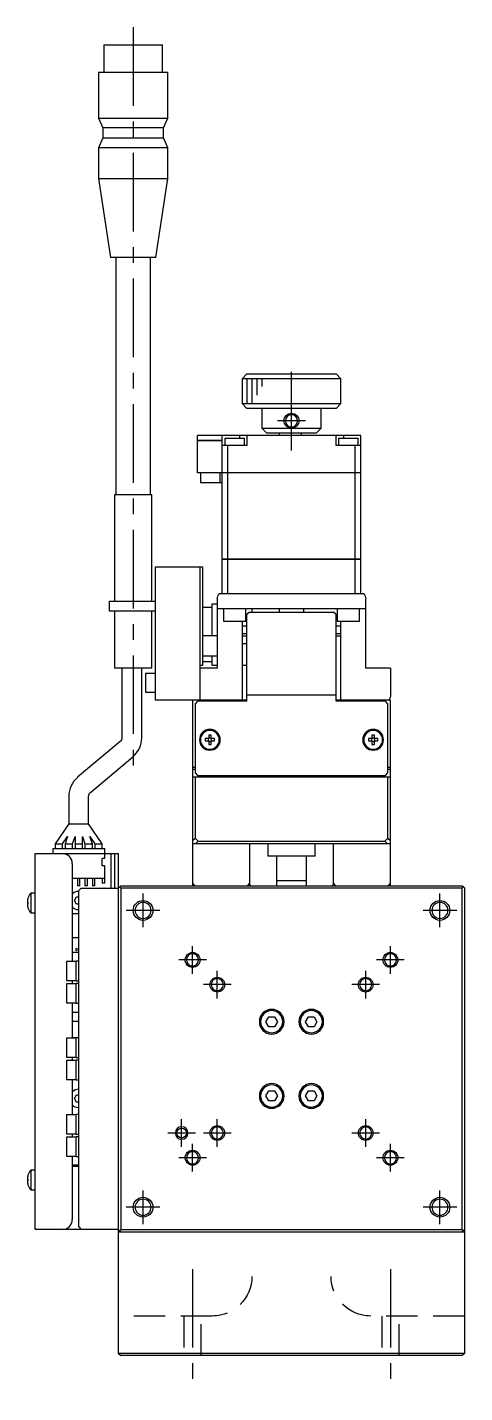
# Model space of a CAD drawing. Extents: x 0 to 796, y -8 to 680.
# Drawn here: x 295.5 to 383.9, y 2.5 to 278.6 of the extents above; entities that cross this region are included whole.
import ezdxf

# ---------------------------------------------------------------- set-up
doc = ezdxf.new("R2010")
doc.units = 0
doc.header["$LTSCALE"] = 0.5
doc.linetypes.add('CENTER', pattern=[50.8, 31.75, -6.35, 6.35, -6.35])
doc.linetypes.add('DASHED', pattern=[19.05, 12.7, -6.35])
for name, color, linetype in [('MSM_CENTER', 1, 'CENTER'), ('MSM_CONTINUOUS', 7, 'CONTINUOUS'), ('MSM_DASHED', 4, 'DASHED'), ('MSM_NARROW', 5, 'CONTINUOUS')]:
    doc.layers.add(name, color=color, linetype=linetype)

msp = doc.modelspace()

# ---------------------------------------------------------------- linework, layer by layer
at = {"layer": 'MSM_CENTER'}
for p, q in [((316.93, 278.55), (316.93, 127.45)), ((348.93, 193), (348.93, 211)), ((348.93, 196.2), (348.93, 201.8)), ((351.73, 199), (346.13, 199)), ((318.93, 96.6), (318.93, 103.4)), ((378.93, 96.6), (378.93, 103.4)), ((322.33, 100), (315.53, 100)), ((382.33, 100), (375.53, 100)), ((328.93, 87.2), (328.93, 92.8)), ((368.93, 87.2), (368.93, 92.8)), ((331.73, 90), (326.13, 90)), ((371.73, 90), (366.13, 90)), ((333.93, 82.2), (333.93, 87.8)), ((363.93, 82.2), (363.93, 87.8)), ((336.73, 85), (331.13, 85)), ((366.73, 85), (361.13, 85)), ((326.73, 52.2), (326.73, 57.8)), ((333.93, 52.2), (333.93, 57.8)), ((363.93, 52.2), (363.93, 57.8)), ((329.53, 55), (323.93, 55)), ((328.93, 47.2), (328.93, 52.8)), ((336.73, 55), (331.13, 55)), ((366.73, 55), (361.13, 55)), ((368.93, 47.2), (368.93, 52.8)), ((331.73, 50), (326.13, 50)), ((371.73, 50), (366.13, 50)), ((318.93, 36.6), (318.93, 43.4)), ((378.93, 36.6), (378.93, 43.4)), ((322.33, 40), (315.53, 40)), ((382.33, 40), (375.53, 40)), ((328.93, 27.5), (328.93, 2.5)), ((368.93, 27.5), (368.93, 2.5))]:
    msp.add_line(p, q, dxfattribs=at)
at = {"layer": 'MSM_CONTINUOUS'}
for p, q in [((310.98, 275), (310.98, 269.5)), ((310.98, 275), (322.88, 275)), ((322.88, 269.5), (322.88, 275)), ((309.93, 269.5), (309.93, 260.2)), ((309.93, 269.5), (323.93, 269.5)), ((323.93, 260.2), (323.93, 269.5)), ((309.93, 260.2), (310.78, 258.2)), ((309.93, 260.2), (323.93, 260.2)), ((323.08, 258.2), (323.93, 260.2)), ((310.78, 258.2), (310.78, 256.2)), ((323.08, 258.2), (310.78, 258.2)), ((323.08, 256.2), (323.08, 258.2)), ((310.78, 256.2), (309.93, 254.2)), ((309.93, 254.2), (309.93, 248)), ((323.93, 254.2), (309.93, 254.2)), ((310.78, 256.2), (323.08, 256.2)), ((323.93, 254.2), (323.08, 256.2)), ((323.93, 248), (323.93, 254.2)), ((309.93, 248), (312.36, 232)), ((309.93, 248), (323.93, 248)), ((321.5, 232), (323.93, 248)), ((321.5, 232), (312.36, 232)), ((313.43, 232), (313.43, 184)), ((320.43, 184), (320.43, 232)), ((339.93, 208.5), (338.93, 207.5)), ((338.93, 207.5), (338.93, 202.5)), ((358.93, 207.5), (338.93, 207.5)), ((339.93, 208.5), (357.93, 208.5)), ((358.93, 207.5), (357.93, 208.5)), ((358.93, 202.5), (358.93, 207.5)), ((338.93, 202.5), (339.93, 201.5)), ((338.93, 202.5), (358.93, 202.5)), ((357.93, 201.5), (358.93, 202.5)), ((357.93, 201.5), (339.93, 201.5)), ((342.93, 201.5), (342.93, 197.5)), ((354.93, 197.5), (354.93, 201.5)), ((329.93, 195), (329.93, 196)), ((362.93, 196), (329.93, 196)), ((334.93, 188.5), (334.93, 196)), ((338.43, 196), (338.43, 195.5)), ((339.93, 196), (339.93, 194)), ((342.93, 197.5), (354.93, 197.5)), ((343.93, 196.5), (342.93, 197.5)), ((353.93, 196.5), (343.93, 196.5)), ((346.43, 196.5), (346.43, 196)), ((350.93, 196), (350.93, 196.5)), ((354.93, 197.5), (353.93, 196.5)), ((357.93, 194), (357.93, 196)), ((359.43, 196), (359.43, 195.5)), ((362.93, 188.5), (362.93, 196)), ((329.93, 195), (334.93, 195)), ((329.93, 188.5), (329.93, 194.99)), ((334.93, 194.99), (329.93, 194.99)), ((329.94, 195), (329.94, 194.99)), ((339.93, 194), (334.93, 194)), ((335.43, 195.5), (335.43, 194)), ((335.43, 195.5), (339.43, 195.5)), ((336.08, 188.5), (336.08, 194)), ((339.43, 194), (339.43, 195.5)), ((362.93, 194), (357.93, 194)), ((358.43, 195.5), (358.43, 194)), ((358.43, 195.5), (362.43, 195.5)), ((361.77, 188.5), (361.77, 194)), ((362.43, 194), (362.43, 195.5)), ((362.93, 188.5), (329.93, 188.5)), ((330.53, 188.5), (330.53, 186.5)), ((330.93, 188.49), (330.93, 188.5)), ((362.93, 188.49), (330.93, 188.49)), ((333.53, 188.49), (333.53, 188.5)), ((334.43, 188.49), (334.43, 186.5)), ((334.63, 188.49), (334.63, 188.5)), ((334.93, 171), (334.93, 188.49)), ((334.94, 188.5), (334.94, 188.49)), ((336.08, 171), (336.08, 188.49)), ((336.09, 188.5), (336.09, 188.49)), ((361.77, 188.5), (361.77, 188.49)), ((361.77, 171), (361.77, 188.49)), ((362.92, 188.5), (362.92, 188.49)), ((362.93, 171), (362.93, 188.49)), ((330.53, 186.5), (334.93, 186.5)), ((313.18, 184), (313.18, 162.5)), ((320.68, 184), (313.18, 184)), ((320.68, 162.5), (320.68, 184)), ((321.43, 142.5), (321.43, 169.5)), ((321.43, 169.5), (330.93, 169.5)), ((330.43, 169.5), (330.43, 142.5)), ((330.93, 169.5), (330.93, 149.5)), ((334.93, 171), (362.93, 171)), ((334.93, 164), (334.93, 170.99)), ((362.93, 170.99), (334.93, 170.99)), ((334.94, 171), (334.94, 170.99)), ((336.08, 164), (336.08, 170.99)), ((336.09, 171), (336.09, 170.99)), ((361.77, 171), (361.77, 170.99)), ((361.77, 164), (361.77, 170.99)), ((362.92, 171), (362.92, 170.99)), ((362.93, 164), (362.93, 170.99)), ((333.93, 163), (333.93, 149)), ((363.55, 164), (334.31, 164)), ((363.93, 149), (363.93, 163)), ((312.18, 160.5), (312.18, 162.5)), ((312.18, 162.5), (321.43, 162.5)), ((321.43, 160.5), (312.18, 160.5)), ((313.18, 160.5), (313.18, 149)), ((320.68, 149), (320.68, 160.5)), ((332.93, 161.25), (330.93, 161.25)), ((332.93, 155.5), (332.93, 162)), ((332.93, 162), (333.93, 162)), ((363.93, 161), (333.93, 161)), ((335.18, 161), (335.18, 158.5)), ((339.68, 158.5), (339.68, 161)), ((340.43, 160.3), (339.93, 159.8)), ((340.43, 160.3), (357.43, 160.3)), ((340.93, 161), (340.93, 160.3)), ((346.43, 161), (346.43, 160.3)), ((351.43, 160.3), (351.43, 161)), ((357.93, 159.8), (357.43, 160.3)), ((358.18, 161), (358.18, 158.5)), ((362.68, 158.5), (362.68, 161)), ((335.18, 158.5), (339.68, 158.5)), ((338.93, 158.5), (338.93, 142.3)), ((339.93, 157.5), (338.93, 157.5)), ((339.93, 142.3), (339.93, 159.8)), ((357.93, 142.3), (357.93, 159.8)), ((358.93, 157.5), (357.93, 157.5)), ((358.18, 158.5), (362.68, 158.5)), ((358.93, 142.3), (358.93, 158.5)), ((333.93, 155.5), (330.93, 155.5)), ((338.93, 156), (339.93, 156)), ((338.93, 155.5), (339.93, 155.5)), ((357.93, 156), (358.93, 156)), ((357.93, 155.5), (358.93, 155.5)), ((338.93, 154), (339.93, 154)), ((330.93, 149.5), (330.43, 149.5)), ((330.93, 151.5), (333.93, 151.5)), ((332.93, 150.25), (330.93, 150.25)), ((332.93, 149.5), (332.93, 151.5)), ((333.93, 149.5), (332.93, 149.5)), ((339.93, 149.5), (338.93, 149.5)), ((320.68, 149), (313.18, 149)), ((314.65, 149), (314.65, 134.9)), ((318.65, 134.9), (318.65, 149)), ((321.43, 147.9), (319.43, 147.9)), ((319.43, 147.9), (319.43, 144.1)), ((333.93, 149), (330.43, 149)), ((368.93, 149), (363.93, 149)), ((368.93, 149), (368.93, 143.5)), ((319.43, 144.1), (321.43, 144.1)), ((339.93, 142.5), (321.43, 142.5)), ((328.93, 142.5), (328.93, 105)), ((329.93, 142.3), (329.43, 141.8)), ((329.43, 141.8), (329.43, 127.8)), ((339.93, 142.3), (329.93, 142.3)), ((357.93, 143.5), (339.93, 143.5)), ((368.93, 142.5), (357.93, 142.5)), ((367.93, 142.3), (357.93, 142.3)), ((368.43, 141.8), (367.93, 142.3)), ((368.43, 127.8), (368.43, 141.8)), ((368.93, 105), (368.93, 142.5)), ((332.19, 135.42), (332.19, 134.74)), ((332.67, 134.74), (332.67, 135.42)), ((365.19, 135.42), (365.19, 134.74)), ((365.67, 134.74), (365.67, 135.42)), ((314.3, 134.13), (305.71, 126.93)), ((332.19, 134.74), (331.51, 134.74)), ((331.51, 134.26), (332.19, 134.26)), ((332.19, 134.26), (332.19, 133.58)), ((333.35, 134.74), (332.67, 134.74)), ((332.67, 133.58), (332.67, 134.26)), ((332.67, 134.26), (333.35, 134.26)), ((365.19, 134.74), (364.51, 134.74)), ((364.51, 134.26), (365.19, 134.26)), ((365.19, 134.26), (365.19, 133.58)), ((366.35, 134.74), (365.67, 134.74)), ((365.67, 133.58), (365.67, 134.26)), ((365.67, 134.26), (366.35, 134.26)), ((308.29, 123.87), (316.87, 131.07)), ((328.93, 129), (329.43, 129)), ((329.43, 128.5), (328.93, 128.5)), ((328.93, 127), (368.93, 127)), ((329.43, 127.8), (329.93, 127.3)), ((329.43, 127), (329.43, 114.61)), ((329.93, 127.3), (367.93, 127.3)), ((338.93, 127.3), (338.93, 127)), ((340.68, 127), (340.68, 127.3)), ((343.93, 127.3), (343.93, 127.2)), ((343.93, 127.2), (344.13, 127)), ((343.93, 127.2), (353.93, 127.2)), ((353.73, 127), (353.93, 127.2)), ((353.93, 127.2), (353.93, 127.3)), ((357.18, 127.3), (357.18, 127)), ((358.93, 127), (358.93, 127.3)), ((367.93, 127.3), (368.43, 127.8)), ((368.43, 129), (368.93, 129)), ((368.93, 128.5), (368.43, 128.5)), ((368.43, 114.61), (368.43, 127)), ((303.93, 123.1), (303.93, 117.5)), ((307.93, 117.5), (307.93, 123.1)), ((303.93, 117.5), (301.18, 113.5)), ((303.93, 117.5), (307.93, 117.5)), ((310.68, 113.5), (307.93, 117.5)), ((301.18, 113.5), (301.18, 112.5)), ((301.18, 113.5), (302.68, 113.5)), ((302.68, 113.5), (303.68, 114.95)), ((302.68, 112.5), (302.68, 113.5)), ((303.68, 114.95), (303.18, 113.5)), ((303.18, 113.5), (303.18, 112.5)), ((303.18, 113.5), (304.68, 113.5)), ((304.68, 113.5), (305.18, 114.95)), ((304.68, 112.5), (304.68, 113.5)), ((305.18, 114.95), (305.18, 112.5)), ((305.18, 113.5), (306.68, 113.5)), ((306.68, 114.95), (307.18, 113.5)), ((306.68, 112.5), (306.68, 114.95)), ((307.18, 113.5), (307.18, 112.5)), ((307.18, 113.5), (308.68, 113.5)), ((308.68, 113.5), (308.18, 114.95)), ((308.18, 114.95), (309.18, 113.5)), ((308.68, 112.5), (308.68, 113.5)), ((309.18, 113.5), (309.18, 112.5)), ((309.18, 113.5), (310.68, 113.5)), ((310.68, 112.5), (310.68, 113.5)), ((328.93, 114.11), (329.43, 114.61)), ((368.93, 113.5), (328.93, 113.5)), ((329.43, 114.61), (330.04, 114)), ((330.04, 114), (329.54, 113.5)), ((330.04, 114), (367.82, 114)), ((340.44, 113.5), (340.44, 105.5)), ((344.18, 113.5), (344.18, 111)), ((353.68, 111), (353.68, 113.5)), ((357.41, 105.5), (357.41, 113.5)), ((367.82, 114), (368.43, 114.61)), ((368.32, 113.5), (367.82, 114)), ((368.43, 114.61), (368.93, 114.11)), ((297.13, 35.5), (297.13, 111.5)), ((297.13, 111.5), (313.93, 111.5)), ((300.68, 112.5), (300.68, 111.5)), ((300.68, 112.5), (311.18, 112.5)), ((311.18, 110.5), (310.68, 110.5)), ((310.68, 109), (310.68, 110.5)), ((311.18, 110.5), (311.18, 112.5)), ((312.43, 111.5), (312.43, 104.5)), ((313.13, 111.5), (313.13, 104.5)), ((313.93, 111.5), (313.93, 10.5)), ((353.68, 111), (344.18, 111)), ((345.93, 111), (345.93, 105)), ((351.93, 105), (351.93, 111)), ((304.63, 109.5), (304.63, 89.65)), ((311.18, 109), (310.68, 109)), ((311.18, 105.5), (311.18, 109)), ((304.63, 106.5), (311.18, 106.5)), ((304.68, 105), (304.63, 105)), ((304.68, 105), (304.68, 106.5)), ((305.68, 106.5), (305.68, 105)), ((306.18, 105), (305.68, 105)), ((306.18, 105), (306.18, 106.5)), ((307.18, 106.5), (307.18, 105)), ((307.68, 105), (307.18, 105)), ((307.68, 105), (307.68, 106.5)), ((308.68, 106.5), (308.68, 105)), ((309.18, 105), (308.68, 105)), ((309.18, 105), (309.18, 106.5)), ((310.68, 106.5), (310.68, 105.5)), ((311.18, 105.5), (310.68, 105.5)), ((313.93, 104.5), (314.43, 105)), ((314.43, 105), (383.43, 105)), ((329.43, 105), (328.93, 105.5)), ((340.44, 105.5), (339.94, 105)), ((340.62, 105), (340.44, 105.5)), ((351.93, 106), (345.93, 106)), ((357.41, 105.5), (357.23, 105)), ((357.91, 105), (357.41, 105.5)), ((368.93, 105.5), (368.43, 105)), ((383.43, 105), (383.68, 104.75)), ((295.67, 102.45), (295.67, 102.43)), ((297.13, 103.5), (296.23, 103.5)), ((296.23, 103.5), (296.23, 99.5)), ((305.06, 102), (305.5, 102.75)), ((305.5, 102.75), (305.93, 102.75)), ((306.43, 104.5), (305.93, 104)), ((305.93, 36), (305.93, 104)), ((306.43, 104.5), (313.93, 104.5)), ((314.43, 104.5), (314.18, 104.75)), ((383.43, 104.5), (314.43, 104.5)), ((314.43, 104.5), (314.43, 35.5)), ((383.68, 104.75), (383.43, 104.5)), ((383.43, 35.5), (383.43, 104.5)), ((383.68, 104.75), (383.93, 104.5)), ((383.93, 10.5), (383.93, 104.5)), ((295.54, 101.7), (295.67, 101.7)), ((295.67, 101.3), (295.54, 101.3)), ((295.67, 101.7), (295.67, 101.3)), ((295.67, 100.57), (295.67, 100.55)), ((296.23, 99.5), (297.13, 99.5)), ((305.5, 101.25), (305.06, 102)), ((305.93, 101.25), (305.5, 101.25)), ((304.63, 99.35), (305.93, 99.35)), ((305.93, 94.45), (304.63, 94.45)), ((305.93, 91.5), (304.63, 91.5)), ((305.43, 89.65), (303.43, 89.65)), ((303.43, 89.65), (303.43, 85.85)), ((305.93, 89.75), (305.43, 89.75)), ((305.43, 85.75), (305.43, 89.75)), ((303.43, 85.85), (305.43, 85.85)), ((304.63, 85.85), (304.63, 85.15)), ((305.43, 85.75), (305.93, 85.75)), ((305.43, 85.15), (303.43, 85.15)), ((303.43, 85.15), (303.43, 81.35)), ((305.93, 85.25), (305.43, 85.25)), ((305.43, 81.25), (305.43, 85.25)), ((303.43, 81.35), (305.43, 81.35)), ((304.63, 81.35), (304.63, 74.15)), ((305.43, 81.25), (305.93, 81.25)), ((304.63, 79.42), (305.93, 79.42)), ((305.93, 77.54), (304.63, 77.54)), ((343.77, 77.5), (344.35, 78.5)), ((344.35, 76.5), (343.77, 77.5)), ((344.35, 78.5), (345.51, 78.5)), ((345.51, 78.5), (346.08, 77.5)), ((346.08, 77.5), (345.51, 76.5)), ((351.77, 77.5), (352.35, 78.5)), ((352.35, 76.5), (351.77, 77.5)), ((352.35, 78.5), (353.51, 78.5)), ((353.51, 78.5), (354.08, 77.5)), ((354.08, 77.5), (353.51, 76.5)), ((345.51, 76.5), (344.35, 76.5)), ((353.51, 76.5), (352.35, 76.5)), ((305.43, 74.15), (303.43, 74.15)), ((303.43, 74.15), (303.43, 70.35)), ((304.63, 74.34), (305.93, 74.34)), ((305.93, 74.25), (305.43, 74.25)), ((305.43, 70.25), (305.43, 74.25)), ((303.43, 70.35), (305.43, 70.35)), ((305.43, 69.65), (303.43, 69.65)), ((303.43, 69.65), (303.43, 65.85)), ((304.63, 70.35), (304.63, 69.65)), ((305.43, 70.25), (305.93, 70.25)), ((305.93, 69.75), (305.43, 69.75)), ((305.43, 65.75), (305.43, 69.75)), ((303.43, 65.85), (305.43, 65.85)), ((304.63, 65.85), (304.63, 58.65)), ((305.43, 65.75), (305.93, 65.75)), ((343.77, 62.5), (344.35, 63.5)), ((344.35, 63.5), (345.51, 63.5)), ((345.51, 63.5), (346.08, 62.5)), ((351.77, 62.5), (352.35, 63.5)), ((352.35, 63.5), (353.51, 63.5)), ((353.51, 63.5), (354.08, 62.5)), ((305.06, 62), (305.5, 62.75)), ((305.5, 61.25), (305.06, 62)), ((305.5, 62.75), (305.93, 62.75)), ((305.93, 61.25), (305.5, 61.25)), ((344.35, 61.5), (343.77, 62.5)), ((345.51, 61.5), (344.35, 61.5)), ((346.08, 62.5), (345.51, 61.5)), ((352.35, 61.5), (351.77, 62.5)), ((353.51, 61.5), (352.35, 61.5)), ((354.08, 62.5), (353.51, 61.5)), ((305.43, 58.65), (303.43, 58.65)), ((303.43, 58.65), (303.43, 54.85)), ((305.93, 58.75), (305.43, 58.75)), ((305.43, 54.75), (305.43, 58.75)), ((303.43, 54.85), (305.43, 54.85)), ((305.43, 54.15), (303.43, 54.15)), ((303.43, 54.15), (303.43, 50.35)), ((304.63, 54.85), (304.63, 54.15)), ((305.43, 54.75), (305.93, 54.75)), ((305.93, 54.25), (305.43, 54.25)), ((305.43, 50.25), (305.43, 54.25)), ((303.43, 50.35), (305.43, 50.35)), ((304.63, 50.35), (304.63, 37.5)), ((305.43, 50.25), (305.93, 50.25)), ((297.13, 47.5), (296.23, 47.5)), ((296.23, 47.5), (296.23, 43.5)), ((305.93, 48.5), (304.63, 48.5)), ((305.93, 48.2), (304.63, 48.2)), ((295.54, 45.7), (295.67, 45.7)), ((295.67, 45.3), (295.54, 45.3)), ((295.67, 46.45), (295.67, 46.43)), ((295.67, 45.7), (295.67, 45.3)), ((295.67, 44.57), (295.67, 44.55)), ((296.23, 43.5), (297.13, 43.5)), ((305.93, 36), (306.43, 35.5)), ((313.93, 35.5), (297.13, 35.5)), ((314.18, 35.25), (313.93, 35.5)), ((313.93, 35), (383.93, 35)), ((314.18, 35.25), (314.43, 35.5)), ((314.43, 35), (314.18, 35.25)), ((314.43, 35.5), (383.43, 35.5)), ((383.93, 35.5), (383.43, 35)), ((383.43, 35.5), (383.68, 35.25)), ((313.93, 10.5), (383.93, 10.5)), ((313.93, 10.5), (314.43, 10)), ((383.43, 10), (314.43, 10)), ((383.93, 10.5), (383.43, 10))]:
    msp.add_line(p, q, dxfattribs=at)
at = {"layer": 'MSM_CONTINUOUS', "extrusion": (0, 0, -1)}
for centre, radius in [((-348.93, 199), 1.23), ((-332.43, 134.5), 2.1), ((-332.43, 134.5), 1.9), ((-365.43, 134.5), 2.1), ((-365.43, 134.5), 1.9), ((-318.93, 100), 1.62), ((-378.93, 100), 1.62), ((-305.46, 92.13), 0.2), ((-328.93, 90), 1.23), ((-368.93, 90), 1.23), ((-333.93, 85), 1.23), ((-363.93, 85), 1.23), ((-344.93, 77.5), 2.5), ((-344.93, 77.5), 2.25), ((-352.93, 77.5), 2.5), ((-352.93, 77.5), 2.25), ((-344.93, 62.5), 2.5), ((-344.93, 62.5), 2.25), ((-352.93, 62.5), 2.5), ((-352.93, 62.5), 2.25), ((-333.93, 55), 1.23), ((-363.93, 55), 1.23), ((-328.93, 50), 1.23), ((-368.93, 50), 1.23), ((-318.93, 40), 1.62), ((-378.93, 40), 1.62)]:
    msp.add_circle(centre, radius, dxfattribs=at)
at = {"layer": 'MSM_CONTINUOUS'}
msp.add_circle((326.73, 55), 1.01, dxfattribs=at)
at = {"layer": 'MSM_CONTINUOUS', "extrusion": (0, 0, -1)}
for centre, radius, start, end in [((-335.43, 163), 1.5, 0, 41.8103), ((-362.43, 163), 1.5, 138.1897, 180), ((-367.43, 143.5), 1.5, 180, 221.8103), ((-313.65, 134.9), 1, 180, 230), ((-308.93, 123.1), 1, 0, 50), ((-305.93, 102), 1.9, 46.8264, 90), ((-311.01, 104.36), 0.2, 45.9308, 134.0692), ((-305.93, 102), 1.9, 270, 313.1736), ((-305.93, 62), 1.9, 46.8264, 90), ((-305.29, 65.95), 0.2, 227.5458, 331.6406), ((-305.93, 62), 1.9, 270.0001, 313.1736)]:
    msp.add_arc(centre, radius, start, end, dxfattribs=at)
at = {"layer": 'MSM_CONTINUOUS'}
for centre, radius, start, end in [((332.43, 134.5), 0.95, 75.3667, 104.6333), ((365.43, 134.5), 0.95, 75.3667, 104.6333), ((313.65, 134.9), 5, 310, 0), ((332.43, 134.5), 0.95, 165.3667, 194.6333), ((332.43, 134.5), 0.365, 138.8496, 221.1504), ((332.43, 134.5), 0.365, 48.8496, 131.1504), ((332.43, 134.5), 0.365, 228.8496, 311.1504), ((332.43, 134.5), 0.95, 255.3667, 284.6333), ((332.43, 134.5), 0.365, 318.8496, 41.1504), ((332.43, 134.5), 0.95, 345.3667, 14.6333), ((365.43, 134.5), 0.95, 165.3667, 194.6333), ((365.43, 134.5), 0.365, 138.8496, 221.1504), ((365.43, 134.5), 0.365, 48.8496, 131.1504), ((365.43, 134.5), 0.365, 228.8496, 311.1504), ((365.43, 134.5), 0.95, 255.3667, 284.6333), ((365.43, 134.5), 0.365, 318.8496, 41.1504), ((365.43, 134.5), 0.95, 345.3667, 14.6333), ((308.93, 123.1), 5, 130, 180), ((302.63, 109.5), 2, 0, 90), ((298.73, 101.5), 3.19, 163.0947, 176.4096), ((298.73, 101.5), 3.2, 141.3178, 162.73), ((298.73, 101.5), 3.19, 183.5904, 196.9053), ((298.73, 101.5), 3.2, 197.27, 218.6822), ((298.73, 45.5), 3.2, 141.3178, 162.73), ((298.73, 45.5), 3.19, 163.0947, 176.4096), ((298.73, 45.5), 3.19, 183.5904, 196.9053), ((298.73, 45.5), 3.2, 197.27, 218.6822), ((302.63, 37.5), 2, 270, 0)]:
    msp.add_arc(centre, radius, start, end, dxfattribs=at)
at = {"layer": 'MSM_DASHED'}
for p, q in [((332.93, 18), (313.93, 18)), ((327.18, 18), (327.18, 10)), ((330.68, 10), (330.68, 18)), ((383.93, 18), (364.93, 18)), ((367.18, 18), (367.18, 10)), ((370.68, 10), (370.68, 18))]:
    msp.add_line(p, q, dxfattribs=at)
at = {"layer": 'MSM_DASHED', "extrusion": (0, 0, -1)}
for centre, start, end in [((-332.93, 26), 180, 270), ((-364.93, 26), 270, 0)]:
    msp.add_arc(centre, 8, start, end, dxfattribs=at)
at = {"layer": 'MSM_NARROW'}
for p, q in [((339.93, 207.5), (339.93, 202.5)), ((340.93, 207.5), (340.93, 202.5)), ((341.93, 207.5), (341.93, 204.2)), ((342.93, 207.5), (342.93, 205.9))]:
    msp.add_line(p, q, dxfattribs=at)
for centre, radius in [((348.93, 199), 1.5), ((318.93, 100), 2), ((378.93, 100), 2), ((328.93, 90), 1.5), ((368.93, 90), 1.5), ((333.93, 85), 1.5), ((363.93, 85), 1.5), ((333.93, 55), 1.5), ((363.93, 55), 1.5), ((328.93, 50), 1.5), ((368.93, 50), 1.5), ((318.93, 40), 2), ((378.93, 40), 2)]:
    msp.add_circle(centre, radius, dxfattribs=at)
at = {"layer": 'MSM_NARROW', "extrusion": (0, 0, -1)}
msp.add_circle((-326.73, 55), 1.25, dxfattribs=at)

doc.saveas('drawing.dxf')
